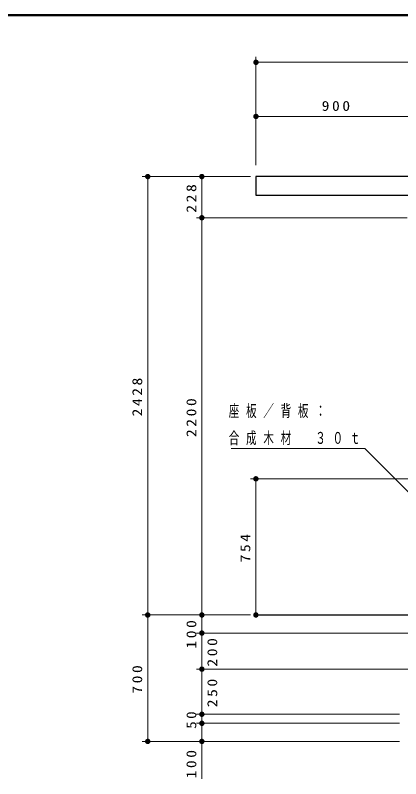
# Model space of a CAD drawing. Units: millimetres on the paper, with parts at other scales. Extents: x -385 to 0, y -10 to 267.
# Drawn here: x -201.3 to -130, y 126.1 to 267 of the extents above; entities that cross this region are included whole.
import ezdxf

# ---------------------------------------------------------------- set-up
doc = ezdxf.new("R2010")
doc.units = ezdxf.units.MM
doc.layers.add('LY_1', color=7, linetype='Continuous', lineweight=25)
doc.layers.add('LY_2', color=7, linetype='Continuous', lineweight=13)
doc.styles.add('ＭＳ ゴシック', font='')
doc.styles.get('ＭＳ ゴシック').set_extended_font_data('MS Gothic')

# ---------------------------------------------------------------- blocks, each defined once
blk = doc.blocks.new('filled_dot')
at = {"color": 0, "linetype": 'Continuous', "lineweight": -2, "const_width": 1.25}
blk.add_lwpolyline([(-0.625, 0, 1), (0.625, 0, 1)], format="xyb", close=True, dxfattribs=at)

msp = doc.modelspace()

# ---------------------------------------------------------------- linework, layer by layer
at = {"layer": 'LY_1', "lineweight": 13}
for p, q in [((-156.791, 239.322), (-156.791, 259.322)), ((-156.791, 258.322), (-90.124, 258.322)), ((-156.791, 248.322), (-126.791, 248.322)), ((-157.791, 237.222), (-177.791, 237.222)), ((-176.791, 156.289), (-176.791, 237.222)), ((-157.791, 237.222), (-167.791, 237.222)), ((-166.791, 229.622), (-166.791, 237.222)), ((-128.841, 229.622), (-167.791, 229.622)), ((-166.791, 156.289), (-166.791, 229.622)), ((-107.188, 181.422), (-157.808, 181.422)), ((-156.808, 156.289), (-156.808, 181.422)), ((-157.791, 156.289), (-177.791, 156.289)), ((-176.791, 132.955), (-176.791, 156.289)), ((-157.791, 156.289), (-167.791, 156.289)), ((-166.791, 150.026), (-166.791, 156.289)), ((-128.624, 152.955), (-167.791, 152.955)), ((-166.791, 146.289), (-166.791, 152.955)), ((-128.624, 146.289), (-167.791, 146.289)), ((-166.791, 137.955), (-166.791, 146.289)), ((-130.291, 137.955), (-167.791, 137.955)), ((-166.791, 136.289), (-166.791, 137.955)), ((-130.291, 136.289), (-167.791, 136.289)), ((-166.791, 126.061), (-166.791, 136.289)), ((-130.291, 132.955), (-177.791, 132.955))]:
    msp.add_line(p, q, dxfattribs=at)
at = {"layer": 'LY_1', "color": 40}
for p, q in [((-156.791, 237.222), (-156.791, 233.789)), ((-90.125, 237.222), (-156.791, 237.222)), ((-156.791, 233.789), (-90.125, 233.789))]:
    msp.add_line(p, q, dxfattribs=at)
at = {"layer": 'LY_1'}
msp.add_line((-156.791, 156.289), (-115.541, 156.289), dxfattribs=at)
at = {"layer": 'LY_1', "lineweight": 13}
msp.add_lwpolyline([(-119.132, 169.528), (-136.652, 187.048), (-161.382, 187.048)], dxfattribs=at)
at = {"layer": 'LY_2', "lineweight": 50}
msp.add_line((0, 267), (-385, 267), dxfattribs=at)

# ---------------------------------------------------------------- block references
at = {"layer": 'LY_1', "lineweight": 13, "xscale": 0.4, "yscale": 0.4}
for p in [(-156.791, 258.322), (-156.791, 248.322)]:
    msp.add_blockref('filled_dot', p, dxfattribs=at)
for p, rotation in [((-176.791, 237.222), 270), ((-166.791, 237.222), 270), ((-166.791, 229.622), 270), ((-166.791, 229.622), 90), ((-156.808, 181.422), 270), ((-176.791, 156.289), 270), ((-176.791, 156.289), 90), ((-166.791, 156.289), 270), ((-166.791, 156.289), 90), ((-156.808, 156.289), 90), ((-166.791, 152.955), 270), ((-166.791, 152.955), 90), ((-166.791, 146.289), 270), ((-166.791, 146.289), 90), ((-166.791, 137.955), 270), ((-166.791, 137.955), 90), ((-166.791, 136.289), 270), ((-166.791, 136.289), 90), ((-176.791, 132.955), 90), ((-166.791, 132.955), 90)]:
    msp.add_blockref('filled_dot', p, dxfattribs=dict(at, rotation=rotation))

# ---------------------------------------------------------------- texts
at = {"layer": 'LY_1', "style": 'ＭＳ ゴシック'}
for s, insert, char_height, attachment_point in [('\\T1.33;\\W1.15;900', (-141.791, 249.322), 1.833, 8), ('\\T1.64;\\W0.65;座板／背板：', (-161.825, 193.848), 2.199, 4), ('\\T1.64;\\W0.65;合成木材\u3000３０ｔ', (-161.825, 188.848), 2.199, 4)]:
    msp.add_mtext(s, dxfattribs=dict(at, insert=insert, char_height=char_height, attachment_point=attachment_point))
at = {"layer": 'LY_1', "char_height": 1.833, "rotation": 90, "style": 'ＭＳ ゴシック'}
for s, insert, attachment_point in [('\\T1.33;\\W1.15;228', (-167.791, 233.422), 8), ('\\T1.33;\\W1.15;2428', (-177.791, 196.755), 8), ('\\T1.33;\\W1.15;2200', (-167.791, 192.955), 8), ('\\T1.33;\\W1.15;754', (-157.808, 168.856), 8), ('\\T1.33;\\W1.15;100', (-167.791, 152.943), 8), ('\\T1.33;\\W1.15;200', (-165.791, 149.622), 2), ('\\T1.33;\\W1.15;700', (-177.791, 144.622), 8), ('\\T1.33;\\W1.15;250', (-165.791, 142.122), 2), ('\\T1.34;\\W1.1;50', (-167.791, 137.122), 8), ('\\T1.33;\\W1.15;100', (-167.791, 128.978), 8)]:
    msp.add_mtext(s, dxfattribs=dict(at, insert=insert, attachment_point=attachment_point))

doc.saveas('drawing.dxf')
